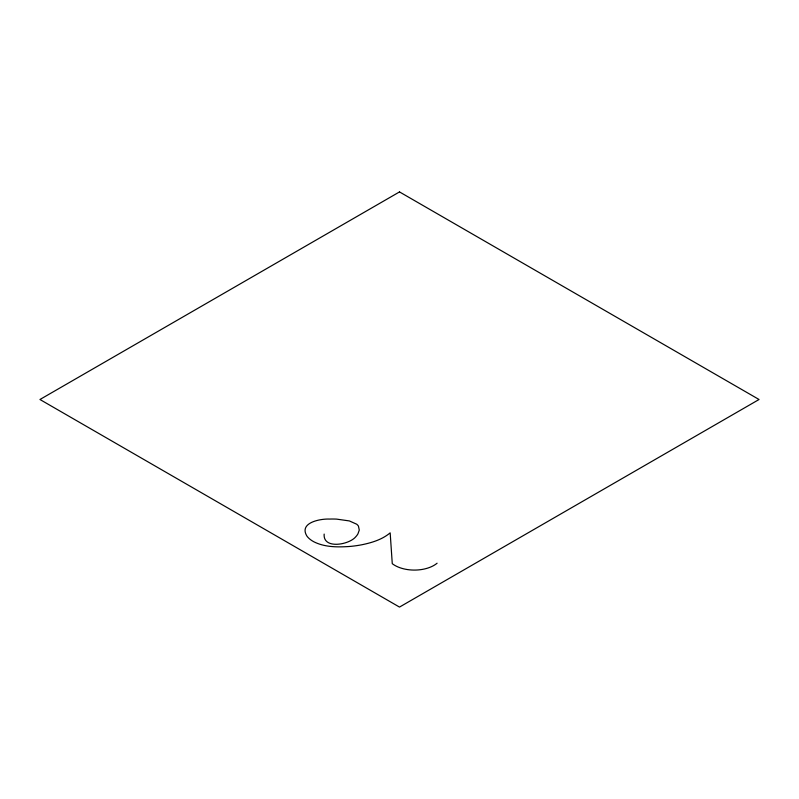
<?xml version="1.0" encoding="UTF-8"?>
<svg xmlns="http://www.w3.org/2000/svg" width="799" height="799" viewBox="0 0 799 799"><rect width="100%" height="100%" fill="white"/><g stroke="black" fill="none" stroke-linecap="round" stroke-linejoin="round"><path stroke-width="1.2" d="M324.154 534.072C322.816 549.582 349.193 544.868 355.775 536.758A31.92 18.427 0 0 0 357.932 533.852L359.28 530.087L358.441 526.132A13.583 7.84 0 0 0 356.684 524.204L349.363 520.928L336.649 519.12A49.059 28.325 0 0 0 329.498 519.07C320.219 518.661 298.686 522.666 306.896 536.069A28.654 16.549 0 0 0 313.847 541.782C324.654 547.235 337.198 547.265 349.003 546.516A70.592 40.759 0 0 0 361.677 544.798C371.795 542.731 382.142 539.615 390.172 532.853L392.269 563.675A27.605 15.94 0 0 0 437.093 563.215M399.5 191.92L39.95 399.5L399.5 607.08L759.05 399.5L399.5 191.92"/></g></svg>
